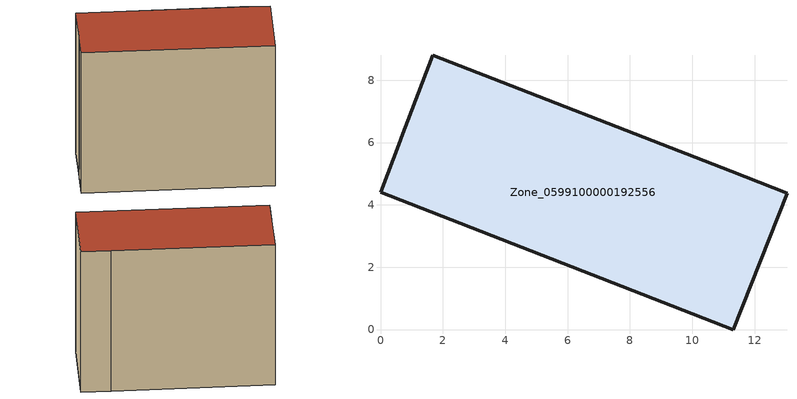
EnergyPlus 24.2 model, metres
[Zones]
Zone_0599100000192556
 floor ground (C_G): 11.31,0 0,4.41 0.63,6.06 0.67,6.15 1.67,8.8 11.26,5.08 13.04,4.37 z0
 wall outside (C_F): 0,4.41 11.31,0 13.04,4.37 11.26,5.08 1.67,8.8 0.67,6.15 0.63,6.06 0,4.41 z0:10.34
 roof outside (C_R): 1.67,8.8 0.67,6.15 0.63,6.06 0,4.41 11.31,0 13.04,4.37 11.26,5.08 z10.34
[BUILDING]
Pand.0599100000192556: North Axis=0; Terrain=City; Loads Convergence Tolerance Value=0.04; Temperature Convergence Tolerance Value=0.4; Solar Distribution=FullExterior; Maximum Number of Warmup Days=25; Minimum Number of Warmup Days=1
[Site:Location]
Rotterdam.The.Hague.AP_ZH_NLD Design_Conditions: Latitude=51.96; Longitude=4.45; Time Zone=1; Elevation=-4.5
[SITE:GROUNDTEMPERATURE:BUILDINGSURFACE]
18, 18, 18, 18, 18, 18, 18, 18, 18, 18, 18, 18
[MATERIAL] Thermal Absorptance=0.9; Solar Absorptance=0.7; Visible Absorptance=0.7
Name | Roughness | Thickness | Conductivity | Density | Specific Heat
G.TI.1946 | MediumSmooth | 0.15 | 1 | 540 | 1210
F.TI.1946 | Rough | 0.3 | 0.857143 | 1920 | 840
R.TI.1946 | MediumRough | 0.2 | 0.1 | 1500 | 1000
[CONSTRUCTION]
C_G: G.TI.1946
C_F: F.TI.1946
C_R: R.TI.1946
[ZONE]
Zone_0599100000192556: Type=1; Multiplier=1; Ceiling Height=Autocalculate; Volume=Autocalculate; Floor Area=autocalculate; Part of Total Floor Area=Yes
[ZONEINFILTRATION:DESIGNFLOWRATE]
Infil_Zone_0599100000192556: Zone or ZoneList or Space or SpaceList=Zone_0599100000192556; Schedule=AlwaysOn; Design Flow Rate Calculation Method=Flow/Area; Flow Rate per Floor Area=0.003; Constant Term Coefficient=1; Temperature Term Coefficient=0; Velocity Term Coefficient=0; Velocity Squared Term Coefficient=0
[HVACTEMPLATE:ZONE:IDEALLOADSAIRSYSTEM]
Zone_0599100000192556: Maximum Heating Supply Air Temperature=50; Minimum Cooling Supply Air Temperature=13; Maximum Heating Supply Air Humidity Ratio=0.0156; Minimum Cooling Supply Air Humidity Ratio=0.0077; Heating Limit=NoLimit; Cooling Limit=NoLimit; Dehumidification Control Type=ConstantSensibleHeatRatio; Cooling Sensible Heat Ratio=0.7; Dehumidification Setpoint=60; Humidification Control Type=None; Humidification Setpoint=30; Outdoor Air Method=None; Outdoor Air Flow Rate per Person=0.00944; Outdoor Air Flow Rate per Zone Floor Area=0; Outdoor Air Flow Rate per Zone=0; Demand Controlled Ventilation Type=None; Outdoor Air Economizer Type=NoEconomizer; Heat Recovery Type=None; Sensible Heat Recovery Effectiveness=0.7; Latent Heat Recovery Effectiveness=0.65
[ZONECONTROL:THERMOSTAT]
ThermostatControl_Zone_0599100000192556: Zone or ZoneList=Zone_0599100000192556; Control Type Schedule=DualSetpointControlType; Control 1=Thermostat_Zone_0599100000192556; Temperature Difference Between Cutout And Setpoint=0
[THERMOSTATSETPOINT:DUALSETPOINT]
Thermostat_Zone_0599100000192556: Heating Setpoint Temperature Schedule=HeatingSetpoint_Zone_0599100000192556; Cooling Setpoint Temperature Schedule=CoolingSetpoint_Zone_0599100000192556
[SCHEDULE:COMPACT]
HeatingSetpoint_Zone_0599100000192556: Through: 12/31, For: AllDays, Until: 24:00, 21
CoolingSetpoint_Zone_0599100000192556: Through: 12/31, For: AllDays, Until: 24:00, 24
DualSetpointControlType: Through: 12/31, For: AllDays, Until: 24:00, 4
AlwaysOn: Through: 12/31, For: AllDays, Until: 24:00, 1
